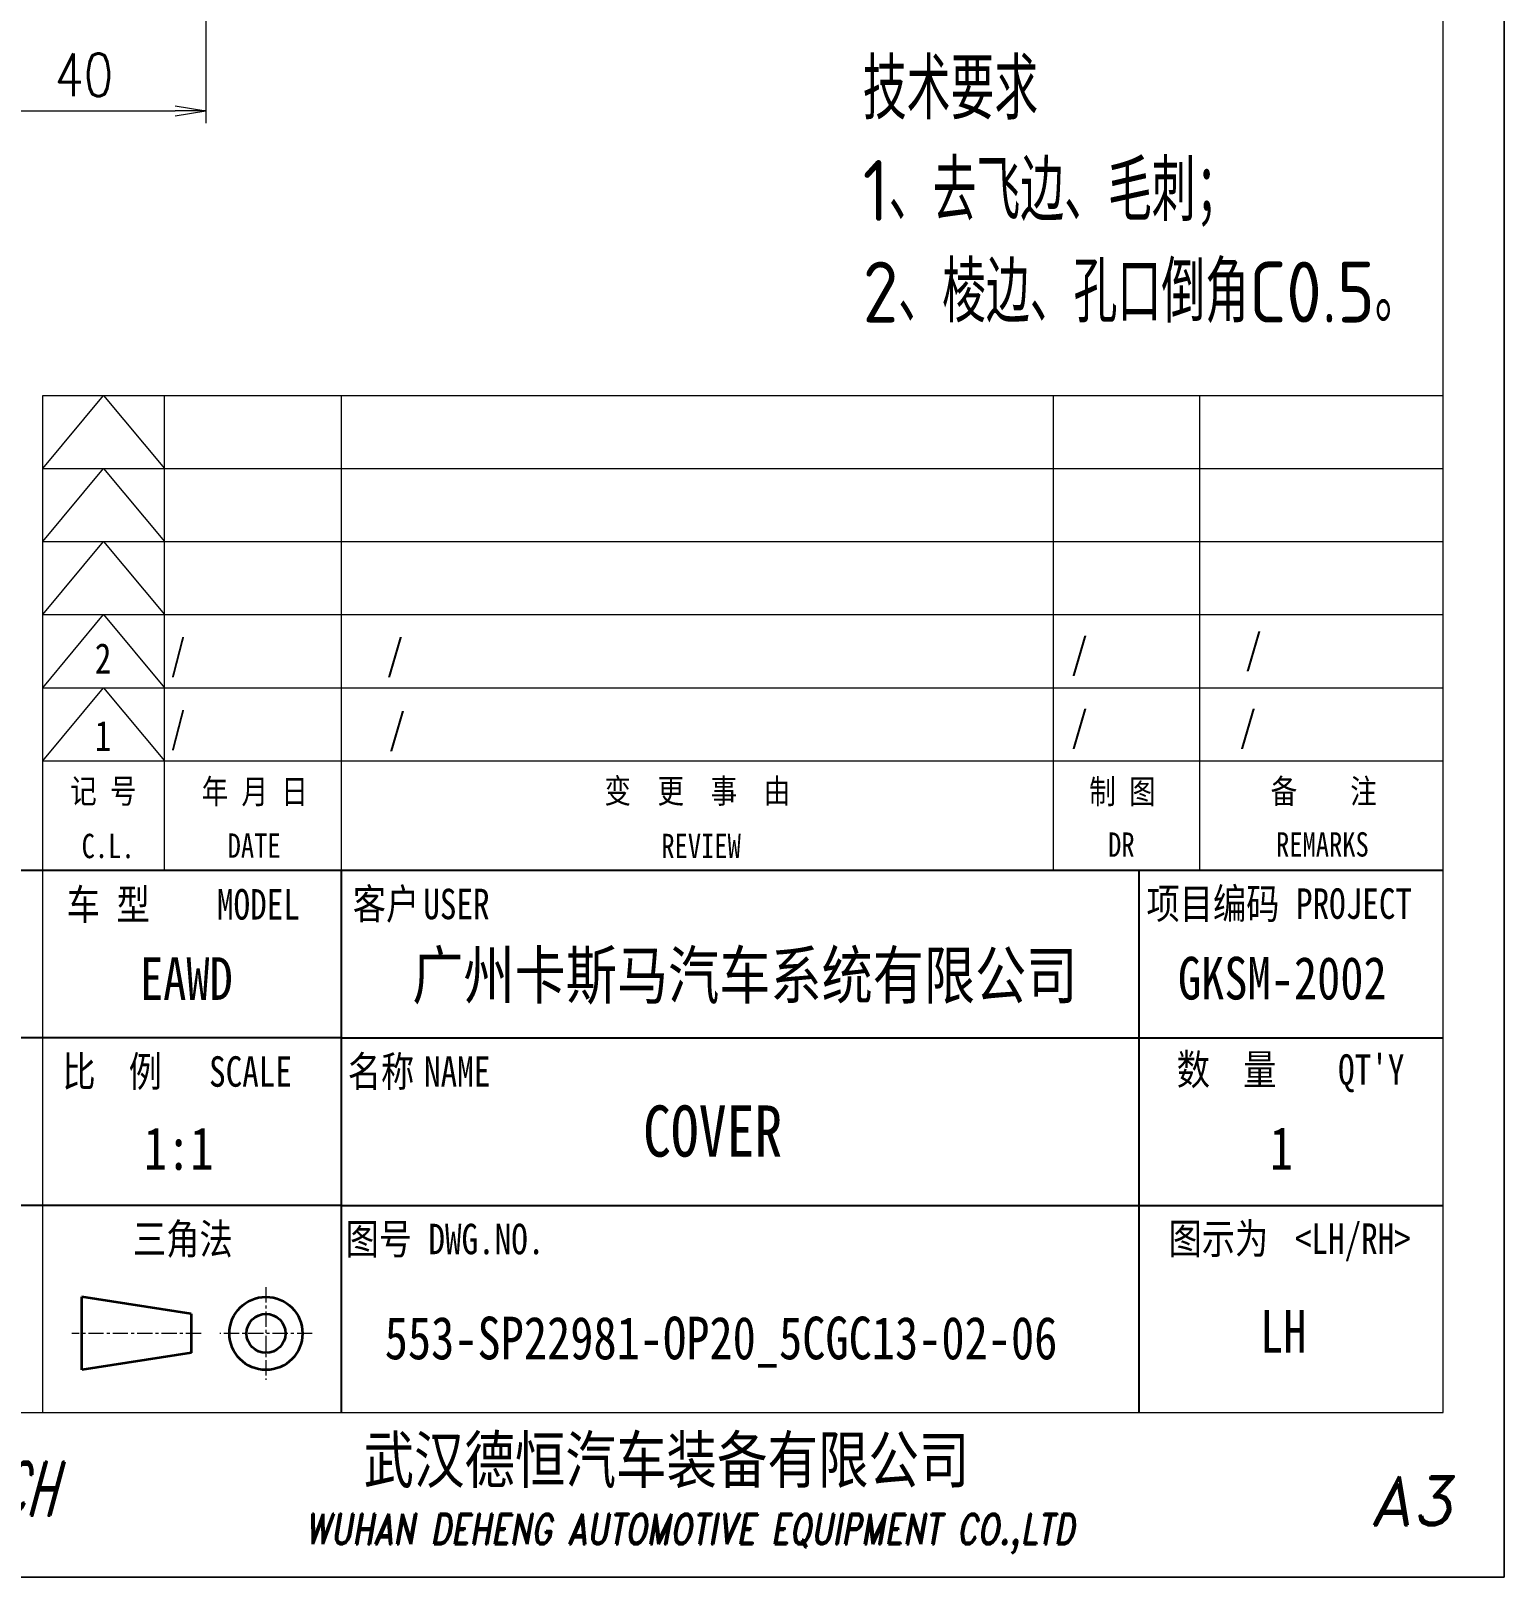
# Model space of a CAD drawing. Header units: millimetres. Extents: x -52562 to 104182, y -50696 to 39826.
# Drawn here: x -49279.7 to -49037.7, y 38874.8 to 39128.6 of the extents above; entities that cross this region are included whole.
import ezdxf
from ezdxf.enums import TextEntityAlignment as Align

# ---------------------------------------------------------------- set-up
doc = ezdxf.new("R2010")
doc.units = ezdxf.units.MM
doc.header["$LTSCALE"] = 0.5
doc.linetypes.add('AM_ISO08W050x2', pattern=[9, 6, -0.75, 1.5, -0.75])
doc.linetypes.add('CENTER', pattern=[2, 1.25, -0.25, 0.25, -0.25])
for name, color, linetype, lineweight in [('中心线', 2, 'AM_ISO08W050x2', 18), ('图框', 7, 'Continuous', 18), ('标注线', 3, 'Continuous', 18)]:
    doc.layers.add(name, color=color, linetype=linetype, lineweight=lineweight)
for name, color, linetype in [('图\\M+19E79\\M+195B6\\M+18E9A', 7, 'Continuous'), ('图号', 7, 'Continuous'), ('图名', 7, 'Continuous'), ('数量', 7, 'Continuous'), ('车型', 7, 'Continuous')]:
    doc.layers.add(name, color=color, linetype=linetype)
doc.layers.add('打印', color=7, linetype='Continuous', lineweight=15, plot=False)
doc.layers.add('打印-禁用', color=7, linetype='Continuous', lineweight=15, plot=False)
doc.styles.add('DIM', font='romans.shx', dxfattribs={"width": 0.8, "bigfont": 'bigfont.shx'})
doc.styles.add('国标', font='simfang.ttf', dxfattribs={"width": 0.8})
doc.styles.add('机械长仿宋', font='gbenor.shx', dxfattribs={"height": 1, "bigfont": 'gbcbig.shx'})
doc.styles.add('标题\\M+18E9A', font='romand.shx', dxfattribs={"oblique": 10, "bigfont": 'bigfont.shx'})
doc.dimstyles.new('DEH 1-2$0', dxfattribs={"dimscale": 2, "dimtxt": 3.5, "dimasz": 2.5, "dimexe": 1, "dimexo": 0.625, "dimgap": 1.2, "dimtad": 1, "dimdsep": 46, "dimtxsty": 'DIM', "dimblk": 'OPEN', "dimcen": 0, "dimclrd": 8, "dimclre": 8, "dimclrt": 2, "dimazin": 2, "dimtfac": 0.5, "dimtmove": 0, "dimatfit": 3, "dimldrblk": 'OPEN', "dimfxl": 0, "dimtolj": 2, "dimlwd": 13, "dimlwe": 13, "dimarcsym": 0})

# ---------------------------------------------------------------- blocks, each defined once
blk = doc.blocks.new('GZDEH零件A3图框V01版')
at = {"layer": '中心线', "color": 1, "linetype": 'CENTER', "lineweight": 5, "ltscale": 2}
for p, q in [((3175.82, -1822.66), (3175.82, -1830.26)), ((3170.49, -1826.46), (3159.89, -1826.46)), ((3179.62, -1826.46), (3172.02, -1826.46))]:
    blk.add_line(p, q, dxfattribs=at)
at = {"layer": '图\\M+19E79\\M+195B6\\M+18E9A', "color": 7}
blk.add_line((3272.49, -1788.46), (3092.49, -1788.46), dxfattribs=at)
at = {"layer": '图\\M+19E79\\M+195B6\\M+18E9A', "color": 9}
for p, q in [((3272.49, -1788.46), (3092.49, -1788.46)), ((3181.99, -1788.46), (3181.99, -1832.96)), ((3247.49, -1788.46), (3247.49, -1832.96)), ((3181.99, -1802.21), (3092.49, -1802.21)), ((3181.99, -1802.21), (3272.49, -1802.21)), ((3181.99, -1815.96), (3092.49, -1815.96)), ((3181.99, -1815.96), (3272.49, -1815.96))]:
    blk.add_line(p, q, dxfattribs=at)
at = {"layer": '图框', "linetype": 'Continuous'}
for p, q in [((3272.49, -1832.96), (3272.49, -1554.46)), ((3157.49, -1749.46), (3272.49, -1749.46)), ((3157.49, -1832.96), (3157.49, -1749.46)), ((2882.49, -1832.96), (3272.49, -1832.96))]:
    blk.add_line(p, q, dxfattribs=at)
at = {"layer": '图框', "color": 9}
for p, q in [((3157.49, -1755.46), (3162.49, -1749.46)), ((3162.49, -1749.46), (3167.49, -1755.46)), ((3167.49, -1788.46), (3167.49, -1749.46)), ((3240.49, -1788.46), (3240.49, -1749.46)), ((3252.49, -1749.46), (3252.49, -1788.46)), ((3157.49, -1755.46), (3272.49, -1755.46)), ((3157.49, -1761.46), (3162.49, -1755.46)), ((3162.49, -1755.46), (3167.49, -1761.46)), ((3157.49, -1761.46), (3272.49, -1761.46)), ((3157.49, -1767.46), (3162.49, -1761.46)), ((3162.49, -1761.46), (3167.49, -1767.46)), ((3157.49, -1767.46), (3272.49, -1767.46)), ((3157.49, -1773.46), (3162.49, -1767.46)), ((3162.49, -1767.46), (3167.49, -1773.46)), ((3157.49, -1773.46), (3272.49, -1773.46)), ((3157.49, -1779.46), (3162.49, -1773.46)), ((3162.49, -1773.46), (3167.49, -1779.46)), ((3157.49, -1779.46), (3272.49, -1779.46))]:
    blk.add_line(p, q, dxfattribs=at)
at = {"layer": '图框', "color": 9, "linetype": 'Continuous'}
blk.add_line((3181.99, -1749.46), (3181.99, -1832.96), dxfattribs=at)
at = {"layer": '图框', "color": 2, "linetype": 'ByBlock', "lineweight": 35}
for p, q in [((3169.69, -1824.86), (3160.69, -1823.46)), ((3160.69, -1829.46), (3160.69, -1823.46)), ((3169.69, -1824.86), (3169.69, -1828.06)), ((3169.69, -1828.06), (3160.69, -1829.46))]:
    blk.add_line(p, q, dxfattribs=at)
for radius in [3, 1.6]:
    blk.add_circle((3175.82, -1826.46), radius, dxfattribs=at)
at = {"layer": '打印-禁用', "linetype": 'Continuous'}
for p, q in [((3277.49, -1846.46), (3277.49, -1549.46)), ((2857.49, -1846.46), (3277.49, -1846.46))]:
    blk.add_line(p, q, dxfattribs=at)
at = {"layer": '图\\M+19E79\\M+195B6\\M+18E9A', "color": 9, "style": '国标', "width": 0.8}
for s, p in [('车 型', (3162.87, -1791.2)), ('MODEL', (3175.2, -1791.24))]:
    blk.add_text(s, height=2.5, dxfattribs=at).set_placement(p, align=Align.MIDDLE)
for s, p in [('客户', (3185.68, -1792.46)), ('USER', (3191.46, -1792.46))]:
    blk.add_text(s, height=2.5, dxfattribs=at).set_placement(p, align=Align.CENTER)
for s, p in [('项目编码 PROJECT', (3248.13, -1792.43)), ('比  例\u3000', (3159.1, -1806.21)), ('名称\u3000', (3182.54, -1806.21)), ('数  量', (3250.61, -1806.05)), ('SCALE', (3171.15, -1806.21)), ('NAME', (3188.8, -1806.21)), ("QT'Y ", (3263.86, -1806.05)), ('三角法', (3164.9, -1819.96)), ('图号', (3182.36, -1819.96)), ('图示为', (3249.94, -1819.93)), ('<LH/RH>', (3260.31, -1819.93)), ('DWG.NO.', (3189.16, -1819.96))]:
    blk.add_text(s, height=2.5, dxfattribs=at).set_placement(p)
at = {"layer": '图\\M+19E79\\M+195B6\\M+18E9A', "color": 7, "lineweight": -3, "style": '国标', "width": 0.8}
blk.add_text('武汉德恒汽车装备有限公司', height=3.8, dxfattribs=at).set_placement((3183.83, -1838.73))
at = {"layer": '图\\M+19E79\\M+195B6\\M+18E9A', "color": 7, "style": '标题\\M+18E9A'}
for s, height, oblique, width, p in [('DEH-TECH', 4.4, 15, 0.6, (3149.16, -1839.21)), ('WUHAN DEHENG AUTOMOTIVE EQUIPMENT CO.,LTD ', 2.5, 10, 0.75, (3211.26, -1842.9))]:
    blk.add_text(s, height=height, dxfattribs=dict(at, oblique=oblique, width=width)).set_placement(p, align=Align.MIDDLE)
at = {"layer": '图\\M+19E79\\M+195B6\\M+18E9A', "color": 7, "style": '标题\\M+18E9A', "oblique": 10}
blk.add_text('A3', height=4, dxfattribs=at).set_placement((3269.91, -1840.2), align=Align.MIDDLE)
at = {"layer": '图框', "color": 9, "style": '国标', "width": 0.8}
for s, p in [('记 号', (3162.47, -1782.94)), ('年 月 日', (3174.9, -1782.98)), ('变  更  事  由', (3211.24, -1782.93)), ('C.L.', (3162.86, -1787.45)), ('DATE', (3174.85, -1787.42)), ('REVIEW', (3211.55, -1787.45))]:
    blk.add_text(s, height=2, dxfattribs=at).set_placement(p, align=Align.CENTER)
for s, p in [('制 图', (3246.15, -1781.95)), ('备    注', (3262.68, -1781.92)), ('DR', (3246.06, -1786.34)), ('REMARKS', (3262.57, -1786.32))]:
    blk.add_text(s, height=2, dxfattribs=at).set_placement(p, align=Align.MIDDLE)
blk = doc.blocks.new('DEH A3')
at = {"layer": '图框'}
blk.add_blockref('GZDEH零件A3图框V01版', (-2857.49, 1846.46), dxfattribs=at)
blk = doc.blocks.new('_Open')
at = {"color": 0, "linetype": 'ByBlock', "lineweight": -2}
for p, q in [((-1, 0.167), (0, 0)), ((-1, -0.167), (0, 0)), ((0, 0), (-1, 0))]:
    blk.add_line(p, q, dxfattribs=at)
blk = doc.blocks.new('*D73')
at = {"layer": 'Defpoints', "color": 0, "transparency": 16777216}
for p in [(-49290.98, 39152.81), (-49250.98, 39152.81), (-49250.98, 39115.52)]:
    blk.add_point(p, dxfattribs=at)
at = {"layer": '标注线', "color": 8, "lineweight": 13, "transparency": 16777216}
for p, q in [((-49290.98, 39151.56), (-49290.98, 39113.52)), ((-49250.98, 39151.56), (-49250.98, 39113.52)), ((-49285.98, 39115.52), (-49255.98, 39115.52))]:
    blk.add_line(p, q, dxfattribs=at)
at = {"layer": '标注线', "color": 8, "lineweight": 13, "transparency": 16777216, "xscale": 5, "yscale": 5, "zscale": 5, "rotation": 180}
blk.add_blockref('_Open', (-49290.98, 39115.52), dxfattribs=at)
at = {"layer": '标注线', "color": 8, "lineweight": 13, "transparency": 16777216, "xscale": 5, "yscale": 5, "zscale": 5}
blk.add_blockref('_Open', (-49250.98, 39115.52), dxfattribs=at)
at = {"layer": '标注线', "color": 2, "transparency": 16777216, "insert": (-49270.98, 39121.42), "char_height": 7, "attachment_point": 5, "style": 'DIM'}
blk.add_mtext('\\A2;40', dxfattribs=at)

msp = doc.modelspace()

# ---------------------------------------------------------------- linework, layer by layer
at = {"layer": '打印'}
msp.add_lwpolyline([(-49877.737, 39468.821), (-49037.737, 39468.821), (-49037.737, 38874.821), (-49877.737, 38874.821)], close=True, dxfattribs=at)

# ---------------------------------------------------------------- block references
at = {"layer": '图框', "xscale": 2, "yscale": 2, "zscale": 2}
msp.add_blockref('DEH A3', (-49877.737, 38874.821), dxfattribs=at)

# ---------------------------------------------------------------- texts
at = {"layer": '图\\M+19E79\\M+195B6\\M+18E9A', "color": 3, "style": '国标'}
for s, height, width, p in [('2', 5, 0.8, (-49269.182, 39023.133)), ('/', 5, 0.705904, (-49256.718, 39023.765)), ('/', 5, 0.8, (-49221.247, 39023.765)), ('/', 5, 0.8, (-49108.837, 39023.962)), ('/', 5, 0.8, (-49080.247, 39024.704)), ('/', 5, 0.705904, (-49256.718, 39011.765)), ('/', 5, 0.8, (-49220.903, 39011.595)), ('/', 5, 0.8, (-49108.837, 39011.962)), ('/', 5, 0.8, (-49081.174, 39011.984)), ('1', 5, 0.8, (-49269.204, 39010.413)), ('广州卡斯马汽车系统有限公司', 7.7, 0.8, (-49217.047, 38969.783)), ('GKSM-2002', 7, 0.8, (-49091.303, 38969.641)), ('1:1', 7, 0.8, (-49261.136, 38941.687))]:
    msp.add_text(s, height=height, dxfattribs=dict(at, width=width)).set_placement(p)
at = {"layer": '图\\M+19E79\\M+195B6\\M+18E9A', "color": 3, "style": '国标', "width": 0.8}
msp.add_text('LH', height=7, dxfattribs=at).set_placement((-49073.994, 38911.653), align=Align.CENTER)
at = {"layer": '图号', "color": 3, "style": '国标', "width": 0.8}
msp.add_text('553-SP22981-OP20_5CGC13-02-06', height=7, dxfattribs=at).set_placement((-49221.578, 38910.568))
at = {"layer": '图名', "color": 3, "style": '国标', "width": 0.8}
msp.add_text('COVER ', height=8.4, dxfattribs=at).set_placement((-49165.433, 38943.848), align=Align.CENTER)
at = {"layer": '数量', "color": 3, "style": '国标', "width": 0.8}
msp.add_text('1', height=7, dxfattribs=at).set_placement((-49074.302, 38941.718), align=Align.CENTER)
at = {"layer": '标注线', "color": 2, "insert": (-49143.058, 39080.68), "char_height": 10, "width": 229.64922, "attachment_point": 7, "style": '机械长仿宋'}
msp.add_mtext('\\A2;技术要求\\P1、去飞边、毛刺；\\P2、棱边、孔口倒角C0.5。', dxfattribs=at)
at = {"layer": '车型', "color": 3, "style": '国标', "width": 0.8}
msp.add_text('EAWD', height=7, dxfattribs=at).set_placement((-49254.148, 38969.583), align=Align.CENTER)

# ---------------------------------------------------------------- dimensions: what is measured, and where the dimension line sits
at = {"layer": '标注线'}
dim = msp.add_linear_dim(base=(-49250.978, 39115.517), p1=(-49290.978, 39152.811), p2=(-49250.978, 39152.811), dimstyle='DEH 1-2$0', dxfattribs=at)
dim.commit()
dim.dimension.update_dxf_attribs({"geometry": '*D73', "text_midpoint": (-49270.978, 39121.417)})

doc.saveas('drawing.dxf')
